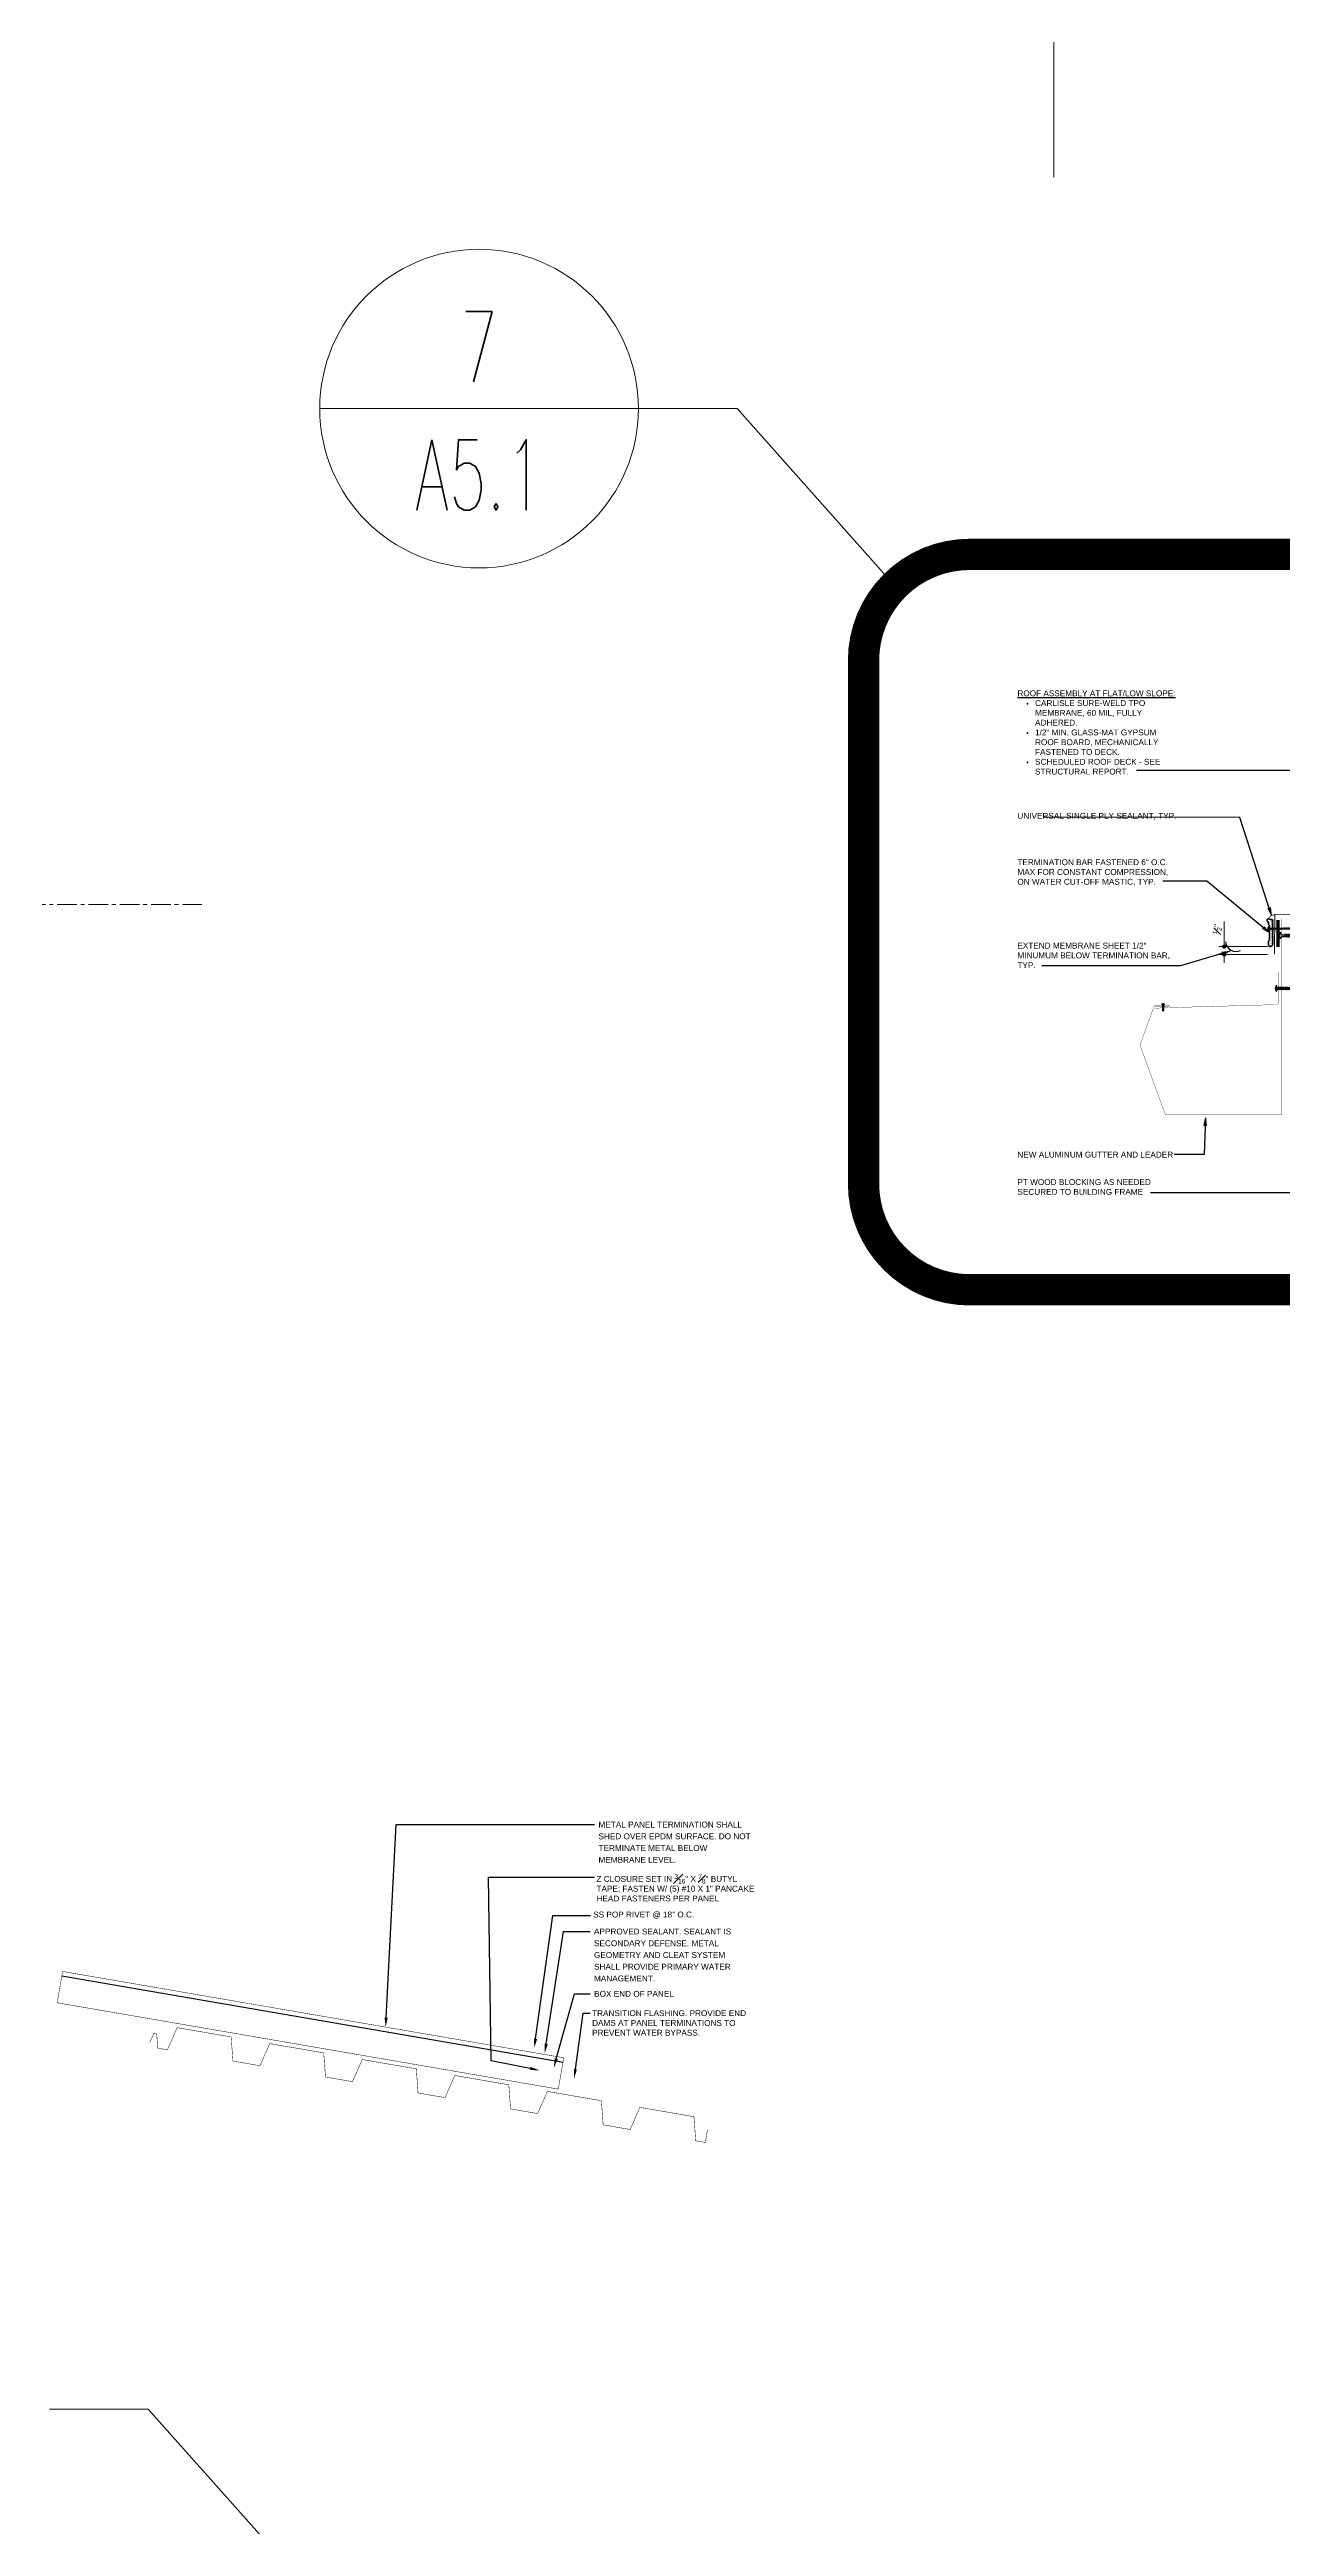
# Model space of a CAD drawing. Header units: inches. Extents: x -33163 to 19162, y -8858 to 30669.
# Drawn here: x -28137.1 to -28058.3, y -370.3 to -212 of the extents above; entities that cross this region are included whole.
import ezdxf
from ezdxf import colors
from ezdxf.entities.mleader import LeaderData, LeaderLine
from ezdxf.enums import TextEntityAlignment as Align
from ezdxf.math import Vec2, Vec3

# ---------------------------------------------------------------- set-up
doc = ezdxf.new("R2010")
doc.units = ezdxf.units.IN
doc.linetypes.add('CENTER', pattern=[2, 1.25, -0.25, 0.25, -0.25])
doc.linetypes.add('HIDDEN2', pattern=[0.1875, 0.125, -0.0625])
doc.layers.get('0').update_dxf_attribs({"color": 9, "lineweight": 0})
doc.layers.get('Defpoints').update_dxf_attribs({"color": 254})
for name, color, linetype, lineweight in [('04 - Clips & Plates', 11, 'Continuous', 60), ('06 - Fasteners', 11, 'Continuous', 30), ('07 - Roof Panels', 6, 'Continuous', 30), ('10 - Flashings', 2, 'Continuous', 60), ('12 - Steel', 11, 'Continuous', 15), ('16 - Underlayment', 4, 'HIDDEN2', 40), ('A-ANNO-NOTE-04', 12, 'Continuous', 9), ('A-ANNO-SYMB-48', 12, 'Continuous', 9), ('A-ROOF-BELOW', 251, 'Continuous', 5)]:
    doc.layers.add(name, color=color, linetype=linetype, lineweight=lineweight)
for name, color, linetype in [('14 - Tape Sealant', 11, 'Continuous'), ('A-ANNO-DIMS-04', 12, 'Continuous'), ('CUTEDGE SEALANT', 11, 'Continuous')]:
    doc.layers.add(name, color=color, linetype=linetype)
doc.styles.add('A-3in_Details', font='arial.ttf', dxfattribs={"oblique": 10, "height": 0.375})
doc.styles.add('GENERATED_STYLE_1', font='arial.ttf')
doc.styles.add('ROMANS', font='romans.shx', dxfattribs={"width": 1.1})
doc.styles.add('Sheffield', font='arial.ttf', dxfattribs={"height": 0.175})
doc.dimstyles.new('Details 3in Scale', dxfattribs={"dimscale": 2, "dimtxt": 0.375, "dimasz": 0.1375, "dimexe": 0.18, "dimexo": 0.09, "dimgap": 0.09, "dimtad": 1, "dimdec": 3, "dimzin": 3, "dimdsep": 46, "dimlunit": 4, "dimtxsty": 'A-3in_Details', "dimblk": 'ARCHTICK', "dimcen": 0.09, "dimclrd": 256, "dimclre": 256, "dimadec": 0, "dimazin": 0, "dimtfac": 0.75, "dimtdec": 3, "dimtofl": 0, "dimtmove": 0, "dimatfit": 3, "dimfxl": 1, "dimfrac": 1, "dimtolj": 1, "dimtzin": 0, "dimlwd": 13, "dimlwe": 13, "dimarcsym": 0})
doc.dimstyles.new('Dim 08', dxfattribs={"dimscale": 8, "dimtxt": 0.09375, "dimasz": 0.0625, "dimexe": 0.0625, "dimexo": 0.0625, "dimgap": 0.09375, "dimtad": 1, "dimdec": 4, "dimzin": 3, "dimdsep": 46, "dimlunit": 4, "dimtxsty": 'ROMANS', "dimblk1": 'ARCHTICK', "dimblk2": 'ARCHTICK', "dimsah": 1, "dimcen": 0.0625, "dimdle": 0.0625, "dimclrd": 2, "dimclre": 2, "dimclrt": 3, "dimaunit": 1, "dimazin": 0, "dimtm": 1e-09, "dimtfac": 1, "dimtdec": 4, "dimtmove": 2, "dimatfit": 3, "dimldrblk": 'CLOSEDBLANK', "dimfxl": 1, "dimtolj": 1, "dimtzin": 3, "dimarcsym": 0})

# ---------------------------------------------------------------- blocks, each defined once
blk = doc.blocks.new('A$C1271c839')
at = {"layer": '06 - Fasteners'}
h = blk.add_hatch(color=256, dxfattribs=at)
edge = h.paths.add_edge_path()
edge.add_line((0.01, 0.41), (0.14, 0.41))
edge.add_arc((0.14, 0.41), 0.00543, 0.5187, 90.5187, ccw=False)
edge.add_line((0.14, 0.41), (0.14, 0.41))
edge.add_arc((0.14, 0.41), 0.00543, -89.4813, 0.5187, ccw=False)
edge.add_line((0.14, 0.4), (0.01, 0.4))
edge.add_arc((0.01, 0.4), 0.00543, 180.5187, 270.5187, ccw=False)
edge.add_line((0, 0.4), (0, 0.41))
edge.add_arc((0.01, 0.41), 0.00543, 90.5187, 180.5187, ccw=False)
for points in [[(0.04, 0.4), (0.1, 0.4), (0.1, 0.39), (0.1, 0.37), (0.05, 0.37), (0.05, 0.37), (0.04, 0.38)], [(0.04, 0.38), (0.04, 0.38), (0.1, 0.39), (0.05, 0.37)], [(0.05, 0.36), (0.04, 0.36), (0.05, 0.37), (0.1, 0.37), (0.11, 0.37), (0.1, 0.36)], [(0.05, 0.33), (0.04, 0.34), (0.05, 0.34), (0.1, 0.35), (0.11, 0.35), (0.1, 0.34)], [(0.05, 0.31), (0.04, 0.31), (0.05, 0.32), (0.1, 0.33), (0.11, 0.33), (0.1, 0.32)], [(0.05, 0.29), (0.04, 0.29), (0.05, 0.3), (0.1, 0.31), (0.11, 0.3), (0.1, 0.3)], [(0.05, 0.26), (0.04, 0.27), (0.05, 0.27), (0.1, 0.28), (0.11, 0.28), (0.1, 0.27)], [(0.05, 0.24), (0.04, 0.25), (0.05, 0.25), (0.1, 0.26), (0.11, 0.26), (0.1, 0.25)], [(0.05, 0.22), (0.04, 0.22), (0.05, 0.23), (0.1, 0.24), (0.11, 0.23), (0.1, 0.23)], [(0.05, 0.2), (0.04, 0.2), (0.05, 0.21), (0.1, 0.22), (0.11, 0.21), (0.1, 0.21)], [(0.05, 0.17), (0.04, 0.18), (0.05, 0.18), (0.1, 0.19), (0.11, 0.19), (0.1, 0.18)], [(0.1, 0.17), (0.11, 0.17), (0.1, 0.16), (0.07, 0.16)]]:
    blk.add_hatch(color=256, dxfattribs=at).paths.add_polyline_path(points)
for p, q in [((0.04, 0.38), (0.1, 0.39)), ((0.04, 0.38), (0.1, 0.39)), ((0.11, 0.37), (0.04, 0.36)), ((0.11, 0.35), (0.04, 0.34)), ((0.11, 0.33), (0.04, 0.31)), ((0.11, 0.3), (0.04, 0.29)), ((0.11, 0.28), (0.04, 0.27)), ((0.11, 0.26), (0.04, 0.25)), ((0.11, 0.23), (0.04, 0.22)), ((0.11, 0.21), (0.04, 0.2)), ((0.11, 0.19), (0.04, 0.18)), ((0.11, 0.17), (0.07, 0.16)), ((0.1, 0.16), (0.1, 0.16)), ((0.1, 0.16), (0.1, 0.16))]:
    blk.add_line(p, q, dxfattribs=at)
for points in [[(0.01, 0.41), (0.14, 0.41, -0.414214), (0.14, 0.41), (0.14, 0.41, -0.414214), (0.14, 0.4), (0.01, 0.4, -0.414214), (0, 0.4), (0, 0.41, -0.414214)], [(0.13, 0.45), (0.13, 0.41), (0.01, 0.41), (0.01, 0.45, -0.370293), (0.02, 0.46), (0.12, 0.46, -0.370293)], [(0.02, 0.46), (0.03, 0.46, -0.369198), (0.04, 0.45), (0.04, 0.41), (0.01, 0.41), (0.01, 0.45, -0.369198)], [(0.1, 0.45), (0.1, 0.41), (0.04, 0.41), (0.04, 0.45, -0.374259), (0.05, 0.46), (0.09, 0.46, -0.374259)], [(0.08, 0), (0.07, 0, -0.321424), (0.07, 0.01), (0.08, 0.02), (0.08, 0.12, -0.414078), (0.09, 0.13), (0.09, 0.13, -0.414078), (0.1, 0.12), (0.1, 0.02), (0.08, 0)], [(0.11, 0.46), (0.12, 0.46, -0.369198), (0.13, 0.45), (0.13, 0.41), (0.1, 0.41), (0.1, 0.45, -0.369198)]]:
    blk.add_lwpolyline(points, format="xyb", close=True, dxfattribs=at)
for points in [[(0.1, 0.46), (0.1, 0.45), (0.04, 0.45), (0.04, 0.46)], [(0.05, 0.16), (0.05, 0.37), (0.1, 0.37), (0.1, 0.16)], [(0.1, 0.16), (0.1, 0.16), (0.1, 0.02), (0.08, 0), (0.08, 0), (0.05, 0.02), (0.05, 0.16)]]:
    blk.add_lwpolyline(points, dxfattribs=at)
for points in [[(0.04, 0.4), (0.1, 0.4), (0.1, 0.39), (0.1, 0.37), (0.05, 0.37), (0.05, 0.37), (0.04, 0.38)], [(0.04, 0.38), (0.04, 0.38), (0.1, 0.39), (0.05, 0.37)], [(0.05, 0.36), (0.04, 0.36), (0.05, 0.37), (0.1, 0.37), (0.11, 0.37), (0.1, 0.36)], [(0.05, 0.33), (0.04, 0.34), (0.05, 0.34), (0.1, 0.35), (0.11, 0.35), (0.1, 0.34)], [(0.05, 0.31), (0.04, 0.31), (0.05, 0.32), (0.1, 0.33), (0.11, 0.33), (0.1, 0.32)], [(0.05, 0.29), (0.04, 0.29), (0.05, 0.3), (0.1, 0.31), (0.11, 0.3), (0.1, 0.3)], [(0.05, 0.26), (0.04, 0.27), (0.05, 0.27), (0.1, 0.28), (0.11, 0.28), (0.1, 0.27)], [(0.05, 0.24), (0.04, 0.25), (0.05, 0.25), (0.1, 0.26), (0.11, 0.26), (0.1, 0.25)], [(0.05, 0.22), (0.04, 0.22), (0.05, 0.23), (0.1, 0.24), (0.11, 0.23), (0.1, 0.23)], [(0.05, 0.2), (0.04, 0.2), (0.05, 0.21), (0.1, 0.22), (0.11, 0.21), (0.1, 0.21)], [(0.05, 0.17), (0.04, 0.18), (0.05, 0.18), (0.1, 0.19), (0.11, 0.19), (0.1, 0.18)], [(0.1, 0.17), (0.11, 0.17), (0.1, 0.16), (0.07, 0.16)]]:
    blk.add_lwpolyline(points, close=True, dxfattribs=at)
blk.add_ellipse((0.06, 0.02), major_axis=(0.0152, 0.0001), ratio=0.711096, start_param=-0.020405, end_param=2.920278, dxfattribs=at)
blk = doc.blocks.new('A$C50ed0138')
at = {"layer": '06 - Fasteners'}
for p, q in [((0, 0.38), (0.22, 0.41)), ((0.22, 0.3), (0, 0.38)), ((2.2, 0.25), (0.22, 0.41)), ((2.19, 0.14), (0.22, 0.3)), ((0.32, 0.24), (0.34, 0.46)), ((0.43, 0.23), (0.45, 0.45)), ((0.54, 0.22), (0.56, 0.44)), ((0.65, 0.21), (0.67, 0.43)), ((0.76, 0.2), (0.78, 0.42)), ((0.87, 0.2), (0.89, 0.42)), ((0.98, 0.19), (1, 0.41)), ((1.09, 0.18), (1.11, 0.4)), ((1.2, 0.17), (1.22, 0.39)), ((1.31, 0.16), (1.33, 0.38)), ((1.42, 0.15), (1.44, 0.37)), ((1.53, 0.14), (1.55, 0.36)), ((1.64, 0.13), (1.66, 0.35)), ((1.75, 0.12), (1.77, 0.34)), ((1.86, 0.12), (1.88, 0.34)), ((1.97, 0.11), (1.99, 0.33)), ((2.19, 0.14), (2.25, 0.08)), ((2.26, 0.3), (2.2, 0.25)), ((2.24, 0.03), (2.25, 0.08)), ((2.26, 0.3), (2.27, 0.36)), ((2.3, 0.03), (2.32, 0.36)), ((2.3, 0.08), (2.32, 0.3))]:
    blk.add_line(p, q, dxfattribs=at)
for centre, start, end in [((2.27, 0.03), 175.3933, 355.3933), ((2.29, 0.36), 355.3933, 175.3933)]:
    blk.add_arc(centre, 0.0275, start, end, dxfattribs=at)
blk = doc.blocks.new('A$C14fceb68')
at = {"layer": '06 - Fasteners'}
for p, q in [((0.01, 0.9), (0, 0.94)), ((0.33, 0.99), (0.01, 0.9)), ((0.12, 0.93), (0.14, 0.83)), ((0.13, 0.81), (0.14, 0.83)), ((0.16, 0.78), (0.13, 0.81)), ((0.14, 0.83), (0.26, 0.83)), ((0.16, 0.78), (0.17, 0.73)), ((0.27, 0.78), (0.16, 0.78)), ((0.16, 0.71), (0.17, 0.73)), ((0.19, 0.68), (0.16, 0.71)), ((0.17, 0.73), (0.29, 0.73)), ((0.19, 0.68), (0.2, 0.63)), ((0.3, 0.68), (0.19, 0.68)), ((0.19, 0.6), (0.2, 0.63)), ((0.22, 0.58), (0.19, 0.6)), ((0.2, 0.63), (0.32, 0.62)), ((0.22, 0.96), (0.26, 0.83)), ((0.22, 0.58), (0.23, 0.52)), ((0.33, 0.57), (0.22, 0.58)), ((0.22, 0.5), (0.23, 0.52)), ((0.25, 0.47), (0.22, 0.5)), ((0.23, 0.52), (0.35, 0.52)), ((0.25, 0.47), (0.26, 0.42)), ((0.36, 0.47), (0.25, 0.47)), ((0.25, 0.4), (0.26, 0.42)), ((0.28, 0.37), (0.25, 0.4)), ((0.26, 0.83), (0.29, 0.8)), ((0.26, 0.42), (0.38, 0.42)), ((0.29, 0.8), (0.27, 0.78)), ((0.27, 0.78), (0.29, 0.73)), ((0.28, 0.37), (0.29, 0.32)), ((0.39, 0.37), (0.28, 0.37)), ((0.28, 0.29), (0.29, 0.32)), ((0.31, 0.27), (0.28, 0.29)), ((0.29, 0.73), (0.32, 0.7)), ((0.29, 0.32), (0.41, 0.31)), ((0.32, 0.7), (0.3, 0.68)), ((0.3, 0.68), (0.32, 0.62)), ((0.31, 1.03), (0.33, 0.99)), ((0.31, 0.27), (0.32, 0.21)), ((0.42, 0.26), (0.31, 0.27)), ((0.31, 0.19), (0.32, 0.21)), ((0.34, 0.16), (0.31, 0.19)), ((0.32, 0.62), (0.35, 0.6)), ((0.32, 0.21), (0.44, 0.21)), ((0.35, 0.6), (0.33, 0.57)), ((0.33, 0.57), (0.35, 0.52)), ((0.34, 0.16), (0.34, 0.15)), ((0.44, 0.16), (0.34, 0.16)), ((0.34, 0.15), (0.44, 0)), ((0.35, 0.52), (0.38, 0.49)), ((0.38, 0.49), (0.36, 0.47)), ((0.36, 0.47), (0.38, 0.42)), ((0.38, 0.42), (0.41, 0.39)), ((0.41, 0.39), (0.39, 0.37)), ((0.39, 0.37), (0.41, 0.31)), ((0.41, 0.31), (0.44, 0.29)), ((0.44, 0.29), (0.42, 0.26)), ((0.42, 0.26), (0.44, 0.21)), ((0.44, 0.21), (0.47, 0.18)), ((0.47, 0.18), (0.44, 0.16)), ((0.44, 0), (0.44, 0.16))]:
    blk.add_line(p, q, dxfattribs=at)
blk.add_arc((0.28, 0.57), 0.462, 85.4176, 126.5824, dxfattribs=at)
blk = doc.blocks.new('A$Cc999e9e6')
at = {"layer": '06 - Fasteners'}
for p, q in [((0.05, 0.18), (0.06, 0.18)), ((0.05, 0), (0.06, 0)), ((0.06, 0), (0.06, 0.18)), ((0.06, 0.12), (0.08, 0.11)), ((0.08, 0.08), (0.06, 0.06)), ((0.08, 0.08), (0.08, 0.11)), ((0.08, 0.11), (1.57, 0.11)), ((0.08, 0.11), (1.68, 0.11)), ((0.08, 0.08), (1.68, 0.08)), ((0.96, 0.04), (1.02, 0.14)), ((0.96, 0.14), (1.02, 0.04)), ((1.02, 0.04), (1.02, 0.14)), ((1.02, 0.04), (1.08, 0.14)), ((1.02, 0.14), (1.08, 0.04)), ((1.08, 0.04), (1.08, 0.14)), ((1.08, 0.04), (1.15, 0.14)), ((1.08, 0.14), (1.15, 0.04)), ((1.15, 0.04), (1.15, 0.14)), ((1.15, 0.04), (1.21, 0.14)), ((1.15, 0.14), (1.21, 0.04)), ((1.21, 0.04), (1.21, 0.14)), ((1.21, 0.04), (1.28, 0.14)), ((1.21, 0.14), (1.28, 0.04)), ((1.28, 0.04), (1.28, 0.14)), ((1.28, 0.14), (1.34, 0.04)), ((1.28, 0.04), (1.34, 0.14)), ((1.34, 0.04), (1.34, 0.14)), ((1.34, 0.14), (1.4, 0.04)), ((1.34, 0.04), (1.4, 0.14)), ((1.4, 0.04), (1.4, 0.14)), ((1.4, 0.14), (1.47, 0.04)), ((1.4, 0.04), (1.47, 0.14)), ((1.47, 0.04), (1.47, 0.14)), ((1.47, 0.04), (1.53, 0.14)), ((1.47, 0.14), (1.53, 0.04)), ((1.53, 0.04), (1.53, 0.14)), ((1.53, 0.14), (1.6, 0.04)), ((1.53, 0.04), (1.6, 0.14)), ((1.6, 0.04), (1.6, 0.14)), ((1.6, 0.04), (1.66, 0.14)), ((1.6, 0.14), (1.66, 0.04)), ((1.66, 0.04), (1.66, 0.14)), ((1.66, 0.14), (1.69, 0.09)), ((1.66, 0.04), (1.69, 0.09))]:
    blk.add_line(p, q, dxfattribs=at)
for centre, radius, start, end in [((0.12, 0.09), 0.125, 138.0925, 221.9075), ((0.05, 0.16), 0.024, 90, 138.0925), ((0.05, 0.02), 0.024, 221.9075, 270)]:
    blk.add_arc(centre, radius, start, end, dxfattribs=at)
for p in [(1.66, 0.11), (1.66, 0.11), (1.66, 0.11), (1.66, 0.07), (1.66, 0.07), (1.66, 0.07)]:
    blk.add_point(p, dxfattribs=at)
blk = doc.blocks.new('_ArchTick')
at = {"color": 0, "linetype": 'ByBlock', "const_width": 0.15}
blk.add_lwpolyline([(-0.5, -0.5), (0.5, 0.5)], dxfattribs=at)
blk = doc.blocks.new('_Dot')
at = {"color": 0, "linetype": 'ByBlock', "lineweight": -2}
blk.add_line((-0.5, 0), (-1, 0), dxfattribs=at)
at = {"color": 0, "linetype": 'ByBlock', "const_width": 0.5}
blk.add_lwpolyline([(-0.25, 0, 1), (0.25, 0, 1)], format="xyb", close=True, dxfattribs=at)
blk = doc.blocks.new('*D141')
at = {"layer": 'A-ANNO-DIMS-04', "lineweight": 13, "transparency": 16777216}
for p, q in [((-28062.02, -269.09), (-28062.02, -267.77)), ((-28059.26, -269.37), (-28062.38, -269.37)), ((-28059.26, -269.87), (-28062.38, -269.87)), ((-28062.02, -270.14), (-28062.02, -270.42))]:
    blk.add_line(p, q, dxfattribs=at)
at = {"layer": 'Defpoints', "color": 0, "transparency": 16777216}
for p in [(-28062.02, -269.87), (-28059.08, -269.37), (-28059.08, -269.87)]:
    blk.add_point(p, dxfattribs=at)
at = {"layer": 'A-ANNO-DIMS-04', "lineweight": 13, "transparency": 16777216, "xscale": 0.275, "yscale": 0.275, "zscale": 0.275}
for p, rotation in [((-28062.02, -269.37), 270), ((-28062.02, -269.87), 90)]:
    blk.add_blockref('_Dot', p, dxfattribs=dict(at, rotation=rotation))
at = {"layer": 'A-ANNO-DIMS-04', "color": 0, "transparency": 16777216, "insert": (-28062.48, -268.29), "char_height": 0.375, "attachment_point": 5, "rotation": 90, "style": 'A-3in_Details'}
blk.add_mtext('\\A1;{\\H0.75x;\\S1#2;}"', dxfattribs=at)
blk = doc.blocks.new('DETL_TAG')
at = {"color": 0, "linetype": 'ByBlock'}
blk.add_line((20.36, 0), (-20.36, 0), dxfattribs=at)
blk.add_circle((0, 0), 20.36, dxfattribs=at)
at = {"color": 0, "linetype": 'ByBlock', "style": 'ROMANS', "width": 0.625}
for tag, p in [('NUMBER', (0, 7.92)), ('SHEET', (0, -8.49)), ('NOTE', (0, -28.8)), ('NOTE', (0, -40.97))]:
    blk.add_attdef(tag, text='', height=9, dxfattribs=at).set_placement(p, align=Align.MIDDLE)

msp = doc.modelspace()

# ---------------------------------------------------------------- linework, layer by layer
at = {"layer": '04 - Clips & Plates'}
msp.add_lwpolyline([(-28058.91045, -268.02754), (-28058.96475, -268.08379), (-28058.91045, -268.13886), (-28058.96475, -268.19511), (-28058.91045, -268.25018), (-28058.96475, -268.30643), (-28058.91045, -268.3615), (-28058.96475, -268.41775), (-28058.91045, -268.47282), (-28058.96475, -268.52907), (-28058.91045, -268.58414), (-28058.96475, -268.64039), (-28058.91045, -268.69546), (-28058.96475, -268.75171), (-28058.91045, -268.80678), (-28058.96475, -268.86303), (-28058.91045, -268.9181), (-28058.96475, -268.97435), (-28058.91045, -269.02942), (-28058.96318, -269.08404), (-28058.91045, -269.13752), (-28058.96475, -269.19377), (-28058.91045, -269.24884), (-28058.96475, -269.30509), (-28059.02722, -269.35539, -0.485437486), (-28059.19328, -269.27604), (-28059.19328, -269.02472), (-28059.13971, -268.97102), (-28059.13971, -268.01377), (-28059.19328, -267.95972), (-28059.19328, -267.81906), (-28059.25226, -267.75955, -1.204953427), (-28059.12025, -267.63909), (-28058.96531, -267.63909), (-28058.91101, -267.69416), (-28058.96531, -267.75041), (-28058.91101, -267.80548), (-28058.96475, -267.86115), (-28058.91045, -267.91622), (-28058.96475, -267.97247)], format="xyb", close=True, dxfattribs=at)
at = {"layer": '07 - Roof Panels', "lineweight": 30}
msp.add_line((-28136.28817, -335.14519), (-28104.26811, -340.66265), dxfattribs=at)
at = {"layer": '07 - Roof Panels', "const_width": 0.03}
msp.add_lwpolyline([(-28104.57325, -342.38586), (-28136.58534, -336.86978), (-28136.24033, -334.86759), (-28104.22028, -340.38505)], close=True, dxfattribs=at)
at = {"layer": '10 - Flashings', "linetype": 'Continuous', "const_width": 0.02}
for points in [[(-28058.35899, -267.61509), (-28058.35899, -280.12917), (-28065.78441, -280.12917), (-28067.409, -275.66562), (-28066.48399, -273.12917), (-28065.54662, -273.12917, -1), (-28065.54662, -273.19167), (-28066.42858, -273.19167)], [(-28058.5279, -271.0054), (-28058.5279, -272.82443, -0.458425554), (-28058.80499, -273.08274), (-28066.03408, -273.28742), (-28066.43041, -273.31612)]]:
    msp.add_lwpolyline(points, format="xyb", dxfattribs=at)
at = {"layer": '12 - Steel', "const_width": 0.03}
msp.add_lwpolyline([(-28130.67267, -339.42504), (-28130.41254, -338.83566), (-28130.22777, -338.8675), (-28130.16081, -339.76694), (-28129.54489, -339.8731), (-28128.92057, -338.45858), (-28125.47142, -339.05303), (-28125.35664, -340.59493), (-28123.63206, -340.89215), (-28123.00774, -339.47764), (-28119.5586, -340.07209), (-28119.44381, -341.61399), (-28117.71923, -341.91121), (-28117.09492, -340.4967), (-28113.64577, -341.09115), (-28113.53098, -342.63305), (-28111.80641, -342.93027), (-28111.18209, -341.51576), (-28107.73294, -342.11021), (-28107.61816, -343.6521), (-28105.89358, -343.94933), (-28105.26926, -342.53481), (-28101.82012, -343.12926), (-28101.70533, -344.67116), (-28099.98075, -344.96839), (-28099.35644, -343.55387), (-28095.90729, -344.14832), (-28095.7925, -345.69022), (-28095.17658, -345.79637), (-28095.04523, -345.00317)], dxfattribs=at)
at = {"layer": '14 - Tape Sealant'}
msp.add_solid([(-28058.68908, -267.67692), (-28058.68908, -269.39554), (-28058.49356, -267.67714), (-28058.49356, -269.39576)], dxfattribs=at)
at = {"layer": '16 - Underlayment', "const_width": 0.0625}
msp.add_lwpolyline([(-28058.82517, -269.87647), (-28058.78446, -267.31015), (-28054.98676, -267.31032), (-28054.62491, -267.09219), (-27994.87175, -265.84448), (-27994.44428, -265.62076), (-27992.55157, -265.60641), (-27988.62339, -262.27756), (-27988.62339, -251.45684)], dxfattribs=at)
at = {"layer": 'A-ANNO-DIMS-04'}
msp.add_arc((-28061.2818, -269.02329), 0.6619, 183.8982767, 296.1462477, dxfattribs=at)
at = {"layer": 'A-ANNO-SYMB-48', "linetype": 'CENTER'}
msp.add_line((-28127.33472, -266.67984), (-28209.51352, -266.67984), dxfattribs=at)
at = {"layer": 'A-ANNO-SYMB-48'}
for points in [[(-28099.44716, -234.99039), (-28093.13818, -234.99039), (-28083.08451, -246.29379)], [(-28137.07371, -362.8442), (-28130.76473, -362.8442), (-28120.71106, -374.14761)]]:
    msp.add_lwpolyline(points, dxfattribs=at)
at = {"layer": 'A-ROOF-BELOW', "color": 40, "linetype": 'Continuous', "lineweight": 0}
msp.add_line((-28072.91492, -121.77168), (-28072.91492, -220.19754), dxfattribs=at)
at = {"layer": 'CUTEDGE SEALANT', "linetype": 'Continuous', "const_width": 0.04412}
msp.add_lwpolyline([(-28059.19755, -267.59603), (-28059.18531, -267.57363), (-28059.16807, -267.54508), (-28059.15017, -267.51836), (-28059.13158, -267.49348), (-28059.11234, -267.47045), (-28059.09254, -267.44932), (-28059.07222, -267.43012), (-28059.05146, -267.41287), (-28059.03033, -267.39762), (-28059.00889, -267.38438), (-28058.98721, -267.37319), (-28058.96423, -267.36395), (-28058.93448, -267.35601), (-28058.89132, -267.34855), (-28058.82816, -267.3408), (-28058.78817, -267.33686)], dxfattribs=at)
at = {"layer": 'Defpoints', "linetype": 'HIDDEN2', "const_width": 2, "flags": 128}
msp.add_lwpolyline([(-28085.07033, -251.08798), (-28085.07033, -284.52536, 0.414213562), (-28078.29033, -291.30536), (-28020.82663, -291.30536, 0.414213562), (-28014.04663, -284.52536), (-28014.04663, -251.08798, 0.414213562), (-28020.82663, -244.30798), (-28078.29033, -244.30798, 0.414213562)], format="xyb", close=True, dxfattribs=at)

# ---------------------------------------------------------------- block references
at = {"layer": '06 - Fasteners'}
for name, p in [('A$Cc999e9e6', (-28059.24263, -268.30753)), ('A$C1271c839', (-28065.99762, -273.48888))]:
    msp.add_blockref(name, p, dxfattribs=at)
at = {"layer": '06 - Fasteners', "xscale": -1}
for name, p, rotation in [('A$C50ed0138', (-28056.18233, -269.04124, 0.04779), 355.3933149653578), ('A$C14fceb68', (-28057.81299, -271.61635), 106.3581483733108)]:
    msp.add_blockref(name, p, dxfattribs=dict(at, rotation=rotation))
at = {"layer": 'A-ANNO-SYMB-48'}
ref = msp.add_blockref('DETL_TAG', (-28109.62964, -234.99039), dxfattribs=dict(at, xscale=0.5, yscale=0.5, zscale=0.5))
ref.add_attrib('NUMBER', '7', dxfattribs={"layer": '0', "color": 0, "linetype": 'ByBlock', "height": 4.5, "style": 'ROMANS', "width": 0.625}).set_placement((-28109.62964, -231.03054), align=Align.MIDDLE)
ref.add_attrib('SHEET', 'A5.1', dxfattribs={"layer": '0', "color": 0, "linetype": 'ByBlock', "height": 4.5, "style": 'ROMANS', "width": 0.625}).set_placement((-28109.62964, -239.23309), align=Align.MIDDLE)

# ---------------------------------------------------------------- texts
at = {"layer": 'A-ANNO-DIMS-04', "char_height": 0.375, "width": 10.0373034, "attachment_point": 7, "style": 'GENERATED_STYLE_1'}
for s, insert in [('\\pxb0.41667,a0.41667;{\\H1.00001x;\\LROOF ASSEMBLY AT FLAT/LOW SLOPE:\\P\\pi-1.5,l3,t3;{\\fSymbol|b0|i0|c2|p18;\\H0.83333x;\\l·^I}\\lCARLISLE SURE-WELD TPO MEMBRANE, 60 MIL, FULLY ADHERED.\\P{\\fSymbol|b0|i0|c2|p18;\\H0.83333x;·^I}1/2" MIN. GLASS-MAT GYPSUM ROOF BOARD, MECHANICALLY FASTENED TO DECK.\\P{\\fSymbol|b0|i0|c2|p18;\\H0.83333x;·^I}SCHEDULED ROOF DECK - SEE STRUCTURAL REPORT.}', (-28075.23755, -258.37939)), ('UNIVERSAL SINGLE PLY SEALANT, TYP.', (-28075.24085, -261.27286)), ('\\A1;TERMINATION BAR FASTENED 6" O.C. MAX FOR CONSTANT COMPRESSION, ON WATER CUT-OFF MASTIC, TYP.', (-28075.24085, -265.48749)), ('\\A1;EXTEND MEMBRANE SHEET 1/2" MINUMUM BELOW TERMINATION BAR, TYP.', (-28075.24085, -270.74643)), ('\\A1;NEW ALUMINUM GUTTER AND LEADER', (-28075.24085, -282.85989)), ('\\A1;PT WOOD BLOCKING AS NEEDED SECURED TO BUILDING FRAME', (-28075.24085, -285.23988))]:
    msp.add_mtext(s, dxfattribs=dict(at, insert=insert))

# ---------------------------------------------------------------- dimensions: what is measured, and where the dimension line sits
at = {"layer": 'A-ANNO-DIMS-04'}
dim = msp.add_linear_dim(base=(-28062.02137, -269.86746), p1=(-28059.07901, -269.36746), p2=(-28059.07901, -269.86746), angle=90, dimstyle='Details 3in Scale', override={"dimblk1": 'Dot', "dimblk2": 'Dot', "dimsah": 1}, dxfattribs=at)
dim.commit()
dim.dimension.update_dxf_attribs({"geometry": '*D141', "text_midpoint": (-28062.02137, -268.29404), "dimtype": 160})

# ---------------------------------------------------------------- leaders
for points in [[(-28054.80584, -267.20126), (-28057.15033, -258.11787), (-28067.64126, -258.11787)], [(-28049.07871, -267.27835), (-28057.15033, -258.11787), (-28067.64126, -258.11787)], [(-28058.99805, -267.37879), (-28061.03462, -261.12421), (-28073.53209, -261.11008)], [(-28059.13971, -268.49239), (-28063.13643, -265.19444), (-28065.95093, -265.19444)], [(-28061.67637, -269.67491), (-28064.81246, -270.6058), (-28073.68269, -270.6058)], [(-28056.43741, -269.63982), (-28057.43624, -285.09925), (-28066.74517, -285.09925)], [(-28063.23172, -280.30677), (-28063.29938, -282.64928), (-28065.22754, -282.64928)]]:
    msp.add_leader(points, dimstyle='Dim 08', override={"dimclrd": 256}, dxfattribs=at)
at = {"layer": 'A-ANNO-NOTE-04', "linetype": 'Continuous', "lineweight": 30}
ml = msp.add_multileader_mtext('Standard', dxfattribs=at)
ml.set_content('METAL PANEL TERMINATION SHALL SHED OVER EPDM SURFACE. DO NOT TERMINATE METAL BELOW MEMBRANE LEVEL.', color=256, style='Sheffield')
ml.set_leader_properties()
ml.build(insert=Vec2(0, 0))
ml.multileader.update_dxf_attribs({"dogleg_length": 0.5, "arrow_head_size": 0.6})
ctx = ml.context
ctx.base_point, ctx.char_height, ctx.arrow_head_size, ctx.landing_gap_size, ctx.plane_origin = Vec3(-28102.25336, -325.48109), 0.375, 0.6, 0.25, Vec3(-28086.84408, -329.59366)
notes = []
notes.append((ctx, [(1, (1, 1, 0), (-28114.92307, -325.48109), (1, 0), 12.66971, [(0, [(-28115.60294, -338.42368)], 0, [])])]))
ctx.mtext.insert, ctx.mtext.width, ctx.mtext.line_spacing_factor, ctx.mtext.flow_direction = Vec3(-28102.00336, -325.29359), 9.8695568, 1.2, 5
ml = msp.add_multileader_mtext('Standard', dxfattribs=at)
ml.set_content('\\A1;Z CLOSURE SET IN {\\H0.8x;\\S3#16;}" X {\\H0.8x;\\S7#8;}" BUTYL TAPE; FASTEN W/ (5) #10 X 1" PANCAKE HEAD FASTENERS PER PANEL', color=256, style='Sheffield')
ml.set_leader_properties()
ml.build(insert=Vec2(0, 0))
ml.multileader.update_dxf_attribs({"dogleg_length": 0.5, "arrow_head_size": 0.6})
ctx = ml.context
ctx.base_point, ctx.char_height, ctx.arrow_head_size, ctx.landing_gap_size, ctx.plane_origin = Vec3(-28102.25513, -328.84374), 0.375, 0.6, 0.125, Vec3(-28087.66112, -325.15461)
notes.append((ctx, [(1, (1, 1, 0), (-28109.03248, -328.84374), (1, 0), 6.77734, [(0, [(-28105.76889, -341.18522), (-28108.86728, -340.58455)], 0, [])])]))
ctx.mtext.insert, ctx.mtext.width, ctx.mtext.flow_direction = Vec3(-28102.13013, -328.65305), 10.0771678, 5
ml = msp.add_multileader_mtext('Standard', dxfattribs=at)
ml.set_content('SS POP RIVET @ 18" O.C.', color=256, style='Sheffield')
ml.set_leader_properties()
ml.build(insert=Vec2(0, 0))
ml.multileader.update_dxf_attribs({"dogleg_length": 0.5, "arrow_head_size": 0.6})
ctx = ml.context
ctx.base_point, ctx.char_height, ctx.arrow_head_size, ctx.landing_gap_size, ctx.plane_origin = Vec3(-28102.52302, -331.28378), 0.375, 0.6, 0.25, Vec3(-28084.27471, -338.65876)
ctx.text_align_type = 2
notes.append((ctx, [(0, (1, 1, 0), (-28104.92518, -331.28378), (1, 0), 2.40216, [(0, [(-28106.10592, -339.76395)], 0, [])])]))
ctx.mtext.insert, ctx.mtext.alignment, ctx.mtext.line_spacing_factor, ctx.mtext.flow_direction = Vec3(-28095.88907, -331.04115), 3, 1.2, 5
ml = msp.add_multileader_mtext('Standard', dxfattribs=at)
ml.set_content('APPROVED SEALANT. SEALANT IS SECONDARY DEFENSE. METAL GEOMETRY AND CLEAT SYSTEM SHALL PROVIDE PRIMARY WATER MANAGEMENT.', color=256, style='Sheffield')
ml.set_leader_properties()
ml.build(insert=Vec2(0, 0))
ml.multileader.update_dxf_attribs({"dogleg_length": 0.5, "arrow_head_size": 0.6})
ctx = ml.context
ctx.base_point, ctx.char_height, ctx.arrow_head_size, ctx.landing_gap_size, ctx.plane_origin = Vec3(-28102.53892, -332.31756), 0.375, 0.6, 0.25, Vec3(-28084.3933, -339.80143)
notes.append((ctx, [(0, (1, 1, 0), (-28104.23117, -332.31756), (1, 0), 1.69225, [(0, [(-28105.43411, -340.09537)], 0, [])])]))
ctx.mtext.insert, ctx.mtext.width, ctx.mtext.line_spacing_factor, ctx.mtext.flow_direction = Vec3(-28102.28892, -332.12686), 10.146226, 1.2, 5
ml = msp.add_multileader_mtext('Standard', dxfattribs=at)
ml.set_content('BOX END OF PANEL', color=256, style='Sheffield')
ml.set_leader_properties()
ml.build(insert=Vec2(0, 0))
ml.multileader.update_dxf_attribs({"dogleg_length": 0.5, "arrow_head_size": 0.6})
ctx = ml.context
ctx.base_point, ctx.char_height, ctx.arrow_head_size, ctx.landing_gap_size, ctx.plane_origin = Vec3(-28102.53181, -336.29979), 0.375, 0.6, 0.25, Vec3(-28082.8476, -344.68781)
notes.append((ctx, [(0, (1, 1, 0), (-28103.52828, -336.29979), (1, 0), 0.99646, [(0, [(-28104.8601, -341.02797)], 0, [])])]))
ctx.mtext.insert, ctx.mtext.width, ctx.mtext.line_spacing_factor, ctx.mtext.flow_direction = Vec3(-28102.28181, -336.10909), 5.4840777, 1.2, 5
ml = msp.add_multileader_mtext('Standard', dxfattribs=at)
ml.set_content('TRANSITION FLASHING. PROVIDE END DAMS AT PANEL TERMINATIONS TO PREVENT WATER BYPASS.', color=256, style='Sheffield')
ml.set_leader_properties()
ml.build(insert=Vec2(0, 0))
ml.multileader.update_dxf_attribs({"dogleg_length": 0.65458, "arrow_head_size": 0.6})
ctx = ml.context
ctx.base_point, ctx.char_height, ctx.arrow_head_size, ctx.landing_gap_size, ctx.plane_origin = Vec3(-28102.5375, -337.53601), 0.375, 0.6, 0.125, Vec3(-28108.05522, -334.02363)
notes.append((ctx, [(0, (1, 1, 0), (-28102.98381, -337.53601), (1, 0), 0.44631, [(0, [(-28103.56177, -341.71356)], 0, [])])]))
ctx.mtext.insert, ctx.mtext.width, ctx.mtext.flow_direction = Vec3(-28102.4125, -337.34532), 9.8835411, 5
for ctx, leaders in notes:
    for number, flags, end, landing, length, lines in leaders:
        leader = LeaderData()
        leader.index, (leader.has_last_leader_line, leader.has_dogleg_vector, leader.attachment_direction) = number, flags
        leader.last_leader_point, leader.dogleg_vector, leader.dogleg_length = Vec3(end), Vec3(landing), length
        for number, points, colour, breaks in lines:
            line = LeaderLine()
            line.index, line.vertices, line.color, line.breaks = number, Vec3.list(points), colors.encode_raw_color(colour), breaks
            leader.lines.append(line)
        ctx.leaders.append(leader)

doc.saveas('drawing.dxf')
